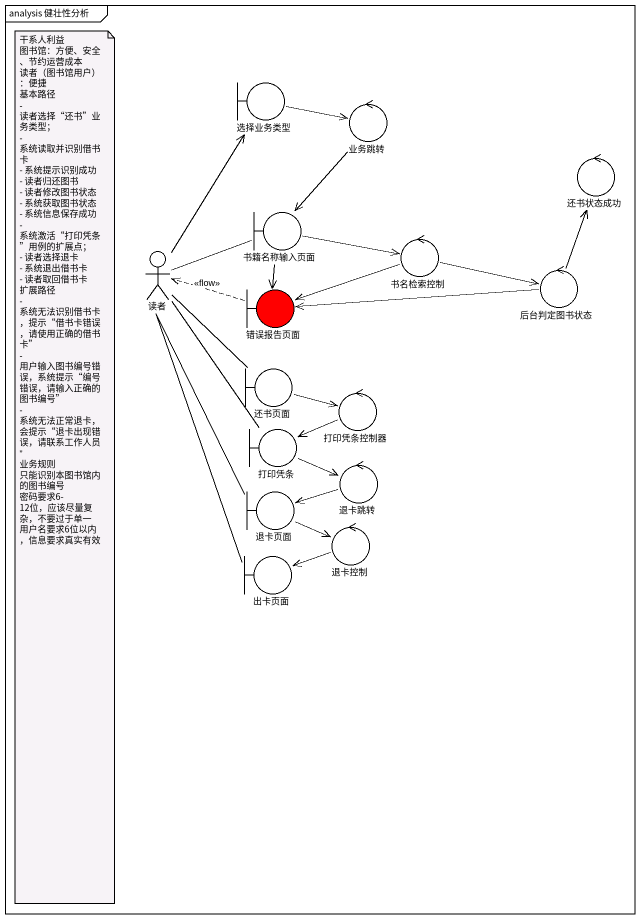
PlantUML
@startuml
mainframe analysis 健壮性分析
boundary 选择业务类型
control 业务跳转
control 还书状态成功
boundary 书籍名称输入页面
actor 读者
control 书名检索控制
control 后台判定图书状态
boundary 错误报告页面 #FF0000
boundary 还书页面
control 打印凭条控制器
boundary 打印凭条
control 退卡跳转
boundary 退卡页面
control 退卡控制
boundary 出卡页面
选择业务类型 -right-> 业务跳转
业务跳转 --> 书籍名称输入页面
书籍名称输入页面 -right-> 书名检索控制
书籍名称输入页面 --> 错误报告页面
读者 -up-> 选择业务类型
读者 -right- 书籍名称输入页面
读者 -- 还书页面
读者 -- 打印凭条
读者 -- 退卡页面
读者 -- 出卡页面
书名检索控制 -right-> 后台判定图书状态
书名检索控制 -left-> 错误报告页面
后台判定图书状态 -up-> 还书状态成功
后台判定图书状态 -left-> 错误报告页面
错误报告页面 .left.> 读者 : <<flow>>
还书页面 -right-> 打印凭条控制器
打印凭条控制器 -left-> 打印凭条
打印凭条 -right-> 退卡跳转
退卡跳转 -left-> 退卡页面
退卡页面 -right-> 退卡控制
退卡控制 -left-> 出卡页面
note as N1
  干系人利益
  图书馆：方便、安全、节约运营成本
  读者（图书馆用户）：便捷
  基本路径
  - 读者选择“还书”业务类型；
  - 系统读取并识别借书卡
  - 系统提示识别成功
  - 读者归还图书
  - 读者修改图书状态
  - 系统获取图书状态
  - 系统信息保存成功
  - 系统激活“打印凭条”用例的扩展点；
  - 读者选择退卡
  - 系统退出借书卡
  - 读者取回借书卡
  扩展路径
  - 系统无法识别借书卡，提示“借书卡错误，请使用正确的借书卡”
  - 用户输入图书编号错误，系统提示“编号错误，请输入正确的图书编号”
  - 系统无法正常退卡，会提示“退卡出现错误，请联系工作人员”
  业务规则
  只能识别本图书馆内的图书编号
  密码要求6-12位，应该尽量复杂，不要过于单一
  用户名要求6位以内，信息要求真实有效
end note
@enduml
